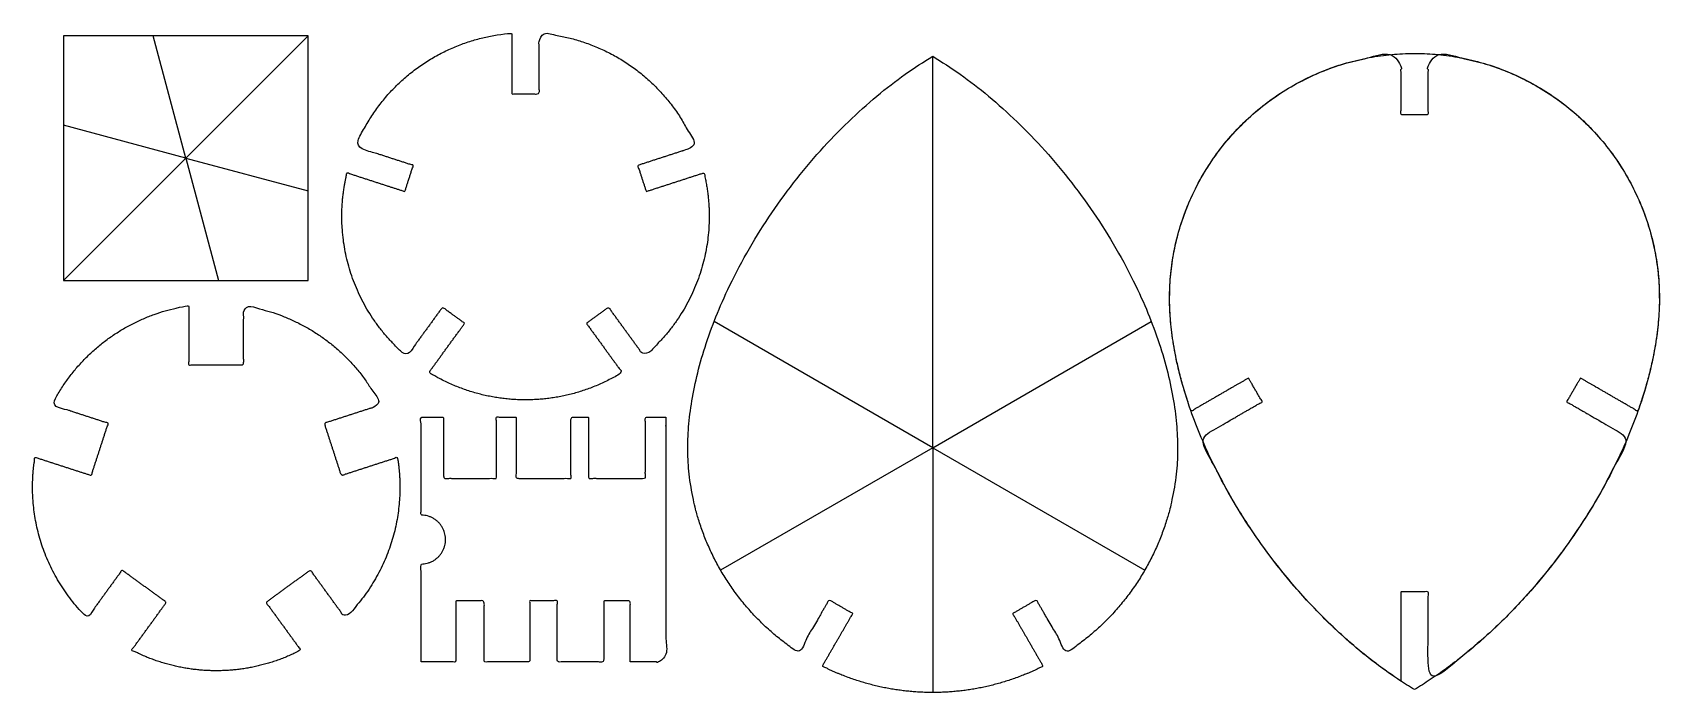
# Model space of a CAD drawing. Header units: millimetres. Extents: x 0.01 to 6.66, y 7.26 to 9.96.
import ezdxf

# ---------------------------------------------------------------- set-up
doc = ezdxf.new("R2010")
doc.units = ezdxf.units.MM
doc.layers.add('Default', color=18, linetype='Continuous', true_color=0x000000)

msp = doc.modelspace()

# ---------------------------------------------------------------- linework, layer by layer
at = {"layer": 'Default'}
for p, q in [((0.6388, 9.4482), (0.5049, 9.9482)), ((0.6388, 9.4482), (1.1388, 9.9482)), ((3.6884, 8.2647), (3.6884, 9.8644)), ((0.6388, 9.4482), (0.1388, 9.5822)), ((0.6388, 9.4482), (0.1388, 8.9482)), ((0.6388, 9.4482), (1.1388, 9.3143)), ((0.6388, 9.4482), (0.7728, 8.9482)), ((3.6884, 8.2647), (2.7959, 8.7801)), ((3.6884, 8.2647), (4.581, 8.7801)), ((3.6884, 8.2647), (2.8224, 7.7647)), ((3.6884, 8.2647), (4.5545, 7.7647)), ((3.6884, 8.2647), (3.6884, 7.2647)), ((3.6884, 8.2647), (3.6884, 7.2647))]:
    msp.add_line(p, q, dxfattribs=at)
msp.add_lwpolyline([(0.1388, 8.9482), (1.1388, 8.9482), (1.1388, 9.9482), (0.1388, 9.9482)], close=True, dxfattribs=at)
for points, weights, knots in [([(2.7758, 9.2103), (2.7758, 9.3005), (2.7544, 9.3882), (2.6365, 9.3499), (2.5186, 9.3116), (2.5013, 9.3648), (2.484, 9.4181), (2.6019, 9.4564), (2.7198, 9.4947), (2.544, 9.9236), (2.0818, 9.9582), (2.0818, 9.8343), (2.0818, 9.7103), (2.0258, 9.7103), (1.9698, 9.7103), (1.9698, 9.8343), (1.9698, 9.9582), (1.5076, 9.9236), (1.3318, 9.4947), (1.4497, 9.4564), (1.5676, 9.4181), (1.5503, 9.3648), (1.533, 9.3116), (1.4151, 9.3499), (1.2972, 9.3882), (1.2758, 9.3005), (1.2758, 9.2103), (1.2758, 8.8628), (1.5409, 8.6382), (1.6137, 8.7384), (1.6866, 8.8387), (1.7319, 8.8058), (1.7772, 8.7729), (1.7044, 8.6726), (1.6315, 8.5723), (1.8127, 8.4603), (2.0258, 8.4603), (2.2389, 8.4603), (2.4201, 8.5723), (2.3472, 8.6726), (2.2744, 8.7729), (2.3197, 8.8058), (2.365, 8.8387), (2.4379, 8.7384), (2.5107, 8.6382), (2.7758, 8.8628), (2.7758, 9.2103)], [1, 0.952540278454, 0.92046107803, 0.92046107803, 0.92046107803, 0.92046107803, 0.92046107803, 0.92046107803, 0.92046107803, 0.818799609553, 1.00658731985, 1.00658731985, 1.00658731985, 1.00658731985, 1.00658731985, 1.00658731985, 1.00658731985, 0.818799609553, 0.92046107803, 0.92046107803, 0.92046107803, 0.92046107803, 0.92046107803, 0.92046107803, 0.92046107803, 0.952540278454, 1, 0.838988763827, 0.855001893592, 0.855001893592, 0.855001893592, 0.855001893592, 0.855001893592, 0.855001893592, 0.855001893592, 0.884249108601, 0.988299737924, 0.884249108601, 0.855001893592, 0.855001893592, 0.855001893592, 0.855001893592, 0.855001893592, 0.855001893592, 0.855001893592, 0.838988763827, 1], [0, 0, 0, 0.190896, 0.190896, 0.438802, 0.438802, 0.550802, 0.550802, 0.798709, 0.798709, 1.612104, 1.612104, 1.86001, 1.86001, 1.97201, 1.97201, 2.219917, 2.219917, 3.033312, 3.033312, 3.281218, 3.281218, 3.393218, 3.393218, 3.641124, 3.641124, 3.83202, 3.83202, 4.479652, 4.479652, 4.727558, 4.727558, 4.839558, 4.839558, 5.087465, 5.087465, 5.51094, 5.51094, 5.934415, 5.934415, 6.182321, 6.182321, 6.294321, 6.294321, 6.542228, 6.542228, 7.189859, 7.189859, 7.189859]), ([(3.6884, 9.8644), (2.6884, 9.2647), (2.6884, 8.2647), (2.6884, 7.7242), (3.1407, 7.4281), (3.2028, 7.5357), (3.2649, 7.6432), (3.3134, 7.6152), (3.3619, 7.5872), (3.2998, 7.4797), (3.2377, 7.3721), (3.4503, 7.2647), (3.6884, 7.2647), (3.9266, 7.2647), (4.1392, 7.3721), (4.0771, 7.4797), (4.0149, 7.5872), (4.0634, 7.6152), (4.1119, 7.6432), (4.174, 7.5357), (4.2362, 7.4281), (4.6884, 7.7242), (4.6884, 8.2647), (4.6884, 9.2647), (3.6884, 9.8644)], [1, 0.707106781187, 1, 0.817049142203, 0.862652680471, 0.862652680471, 0.862652680471, 0.862652680471, 0.862652680471, 0.862652680471, 0.862652680471, 0.896882696662, 0.985351621883, 0.896882696662, 0.862652680471, 0.862652680471, 0.862652680471, 0.862652680471, 0.862652680471, 0.862652680471, 0.862652680471, 0.817049142203, 1, 0.707106781187, 1], [0, 0, 0, 1.570796, 1.570796, 2.551968, 2.551968, 2.800399, 2.800399, 2.912399, 2.912399, 3.16083, 3.16083, 3.642345, 3.642345, 4.12386, 4.12386, 4.372291, 4.372291, 4.484291, 4.484291, 4.732722, 4.732722, 5.713893, 5.713893, 7.28469, 7.28469, 7.28469]), ([(5.5996, 7.3114), (5.5996, 7.4937), (5.5996, 7.6759), (5.6556, 7.6759), (5.7116, 7.6759), (5.7116, 7.4937), (5.7116, 7.3114), (6.6556, 7.9304), (6.6556, 8.8759), (6.6556, 9.8759), (5.6556, 9.8759), (4.6556, 9.8759), (4.6556, 8.8759), (4.6556, 7.9304), (5.5996, 7.3114)], [1, 1, 1, 1, 1, 1, 1, 0.734781782755, 1.02254596263, 0.72304918425, 1.02254596263, 0.72304918425, 1.02254596263, 0.734781782755, 1], [-0.36448, -0.36448, -0.36448, 0, 0, 0.112, 0.112, 0.47648, 0.47648, 1.985742, 1.985742, 3.556538, 3.556538, 5.127334, 5.127334, 6.636596, 6.636596, 6.636596]), ([(5.6556, 7.2763), (6.2401, 7.6268), (6.5269, 8.3081), (6.402, 8.3803), (6.2771, 8.4524), (6.3051, 8.5009), (6.3331, 8.5494), (6.4505, 8.4816), (6.5679, 8.4138), (6.6556, 8.6618), (6.6556, 8.8759), (6.6556, 9.8214), (5.7116, 9.8743), (5.7116, 9.7501), (5.7116, 9.6259), (5.6556, 9.6259), (5.5996, 9.6259), (5.5996, 9.7501), (5.5996, 9.8743), (4.6556, 9.8214), (4.6556, 8.8759), (4.6556, 8.6618), (4.7433, 8.4138), (4.8606, 8.4816), (4.978, 8.5494), (5.006, 8.5009), (5.034, 8.4524), (4.9091, 8.3803), (4.7842, 8.3081), (5.071, 7.6268), (5.6556, 7.2763)], [1, 0.805064318117, 0.869608321186, 0.869608321186, 0.869608321186, 0.869608321186, 0.869608321186, 0.869608321186, 0.869608321186, 0.905232292209, 0.985522599407, 0.708177508887, 0.963792959362, 0.963792959362, 0.963792959362, 0.963792959362, 0.963792959362, 0.963792959362, 0.963792959362, 0.708177508887, 0.985522599407, 0.905232292209, 0.869608321186, 0.869608321186, 0.869608321186, 0.869608321186, 0.869608321186, 0.869608321186, 0.869608321186, 0.805064318117, 1], [0, 0, 0, 1.045447, 1.045447, 1.333953, 1.333953, 1.445953, 1.445953, 1.717074, 1.717074, 2.153999, 2.153999, 3.66326, 3.66326, 3.911691, 3.911691, 4.023691, 4.023691, 4.272122, 4.272122, 5.781383, 5.781383, 6.218308, 6.218308, 6.489429, 6.489429, 6.601429, 6.601429, 6.889935, 6.889935, 7.935382, 7.935382, 7.935382]), ([(1.5129, 8.1035), (1.5129, 8.1652), (1.5028, 8.2261), (1.3879, 8.1888), (1.273, 8.1515), (1.2384, 8.258), (1.2038, 8.3645), (1.3187, 8.4018), (1.4336, 8.4392), (1.2595, 8.787), (0.8749, 8.8451), (0.8749, 8.7243), (0.8749, 8.6035), (0.7629, 8.6035), (0.6509, 8.6035), (0.6509, 8.7243), (0.6509, 8.8451), (0.2663, 8.787), (0.0922, 8.4392), (0.2071, 8.4018), (0.322, 8.3645), (0.2874, 8.258), (0.2528, 8.1515), (0.1379, 8.1888), (0.023, 8.2261), (0.0129, 8.1652), (0.0129, 8.1035), (0.0129, 7.7897), (0.2364, 7.5693), (0.3074, 7.6671), (0.3784, 7.7648), (0.469, 7.699), (0.5596, 7.6331), (0.4886, 7.5354), (0.4176, 7.4377), (0.58, 7.3535), (0.7629, 7.3535), (0.9458, 7.3535), (1.1082, 7.4377), (1.0372, 7.5354), (0.9662, 7.6331), (1.0568, 7.699), (1.1474, 7.7648), (1.2184, 7.6671), (1.2894, 7.5693), (1.5129, 7.7897), (1.5129, 8.1035)], [1, 0.967027128077, 0.94147819234, 0.94147819234, 0.94147819234, 0.94147819234, 0.94147819234, 0.94147819234, 0.94147819234, 0.868481571413, 1.01661760035, 1.01661760035, 1.01661760035, 1.01661760035, 1.01661760035, 1.01661760035, 1.01661760035, 0.868481571413, 0.94147819234, 0.94147819234, 0.94147819234, 0.94147819234, 0.94147819234, 0.94147819234, 0.94147819234, 0.967027128077, 1, 0.852283134756, 0.853564408601, 0.853564408601, 0.853564408601, 0.853564408601, 0.853564408601, 0.853564408601, 0.853564408601, 0.88703158761, 0.976638818336, 0.88703158761, 0.853564408601, 0.853564408601, 0.853564408601, 0.853564408601, 0.853564408601, 0.853564408601, 0.853564408601, 0.852283134756, 1], [0, 0, 0, 0.132626, 0.132626, 0.374216, 0.374216, 0.598216, 0.598216, 0.839806, 0.839806, 1.538004, 1.538004, 1.779594, 1.779594, 2.003594, 2.003594, 2.245184, 2.245184, 2.943381, 2.943381, 3.184972, 3.184972, 3.408972, 3.408972, 3.650562, 3.650562, 3.783188, 3.783188, 4.377346, 4.377346, 4.618936, 4.618936, 4.842936, 4.842936, 5.084526, 5.084526, 5.453572, 5.453572, 5.822619, 5.822619, 6.064209, 6.064209, 6.288209, 6.288209, 6.529799, 6.529799, 7.123957, 7.123957, 7.123957]), ([(1.5992, 7.3896), (1.6702, 7.3896), (1.7412, 7.3896), (1.7412, 7.5146), (1.7412, 7.6396), (1.7992, 7.6396), (1.8572, 7.6396), (1.8572, 7.5146), (1.8572, 7.3896), (1.9502, 7.3896), (2.0432, 7.3896), (2.0432, 7.5146), (2.0432, 7.6396), (2.0992, 7.6396), (2.1552, 7.6396), (2.1552, 7.5146), (2.1552, 7.3896), (2.2502, 7.3896), (2.3452, 7.3896), (2.3452, 7.5146), (2.3452, 7.6396), (2.3992, 7.6396), (2.4532, 7.6396), (2.4532, 7.5146), (2.4532, 7.3896), (2.5262, 7.3896), (2.5992, 7.3896), (2.5992, 7.8896), (2.5992, 8.3896), (2.5572, 8.3896), (2.5152, 8.3896), (2.5152, 8.2646), (2.5152, 8.1396), (2.3992, 8.1396), (2.2832, 8.1396), (2.2832, 8.2646), (2.2832, 8.3896), (2.2472, 8.3896), (2.2112, 8.3896), (2.2112, 8.2646), (2.2112, 8.1396), (2.0992, 8.1396), (1.9872, 8.1396), (1.9872, 8.2646), (1.9872, 8.3896), (1.9472, 8.3896), (1.9072, 8.3896), (1.9072, 8.2646), (1.9072, 8.1396), (1.7992, 8.1396), (1.6912, 8.1396), (1.6912, 8.2646), (1.6912, 8.3896), (1.6452, 8.3896), (1.5992, 8.3896), (1.5992, 8.1896), (1.5992, 7.9896), (1.6992, 7.9896), (1.6992, 7.8896), (1.6992, 7.7896), (1.5992, 7.7896), (1.5992, 7.5896), (1.5992, 7.3896)], [1, 1, 1, 1, 1, 1, 1, 1, 1, 1, 1, 1, 1, 1, 1, 1, 1, 1, 1, 1, 1, 1, 1, 1, 1, 1, 1, 1, 1, 1, 1, 1, 1, 1, 1, 1, 1, 1, 1, 1, 1, 1, 1, 1, 1, 1, 1, 1, 1, 1, 1, 1, 1, 1, 1, 1, 1, 0.707106781187, 1, 0.707106781187, 1, 1, 1], [0, 0, 0, 0.142, 0.142, 0.392, 0.392, 0.508, 0.508, 0.758, 0.758, 0.944, 0.944, 1.194, 1.194, 1.306, 1.306, 1.556, 1.556, 1.746, 1.746, 1.996, 1.996, 2.104, 2.104, 2.354, 2.354, 2.5, 2.5, 3.5, 3.5, 3.584, 3.584, 3.834, 3.834, 4.066, 4.066, 4.316, 4.316, 4.388, 4.388, 4.638, 4.638, 4.862, 4.862, 5.112, 5.112, 5.192, 5.192, 5.442, 5.442, 5.658, 5.658, 5.908, 5.908, 6, 6, 6.4, 6.4, 6.55708, 6.55708, 6.714159, 6.714159, 7.114159, 7.114159, 7.114159])]:
    msp.add_rational_spline(points, weights, degree=2, knots=knots, dxfattribs=at)

doc.saveas('drawing.dxf')
